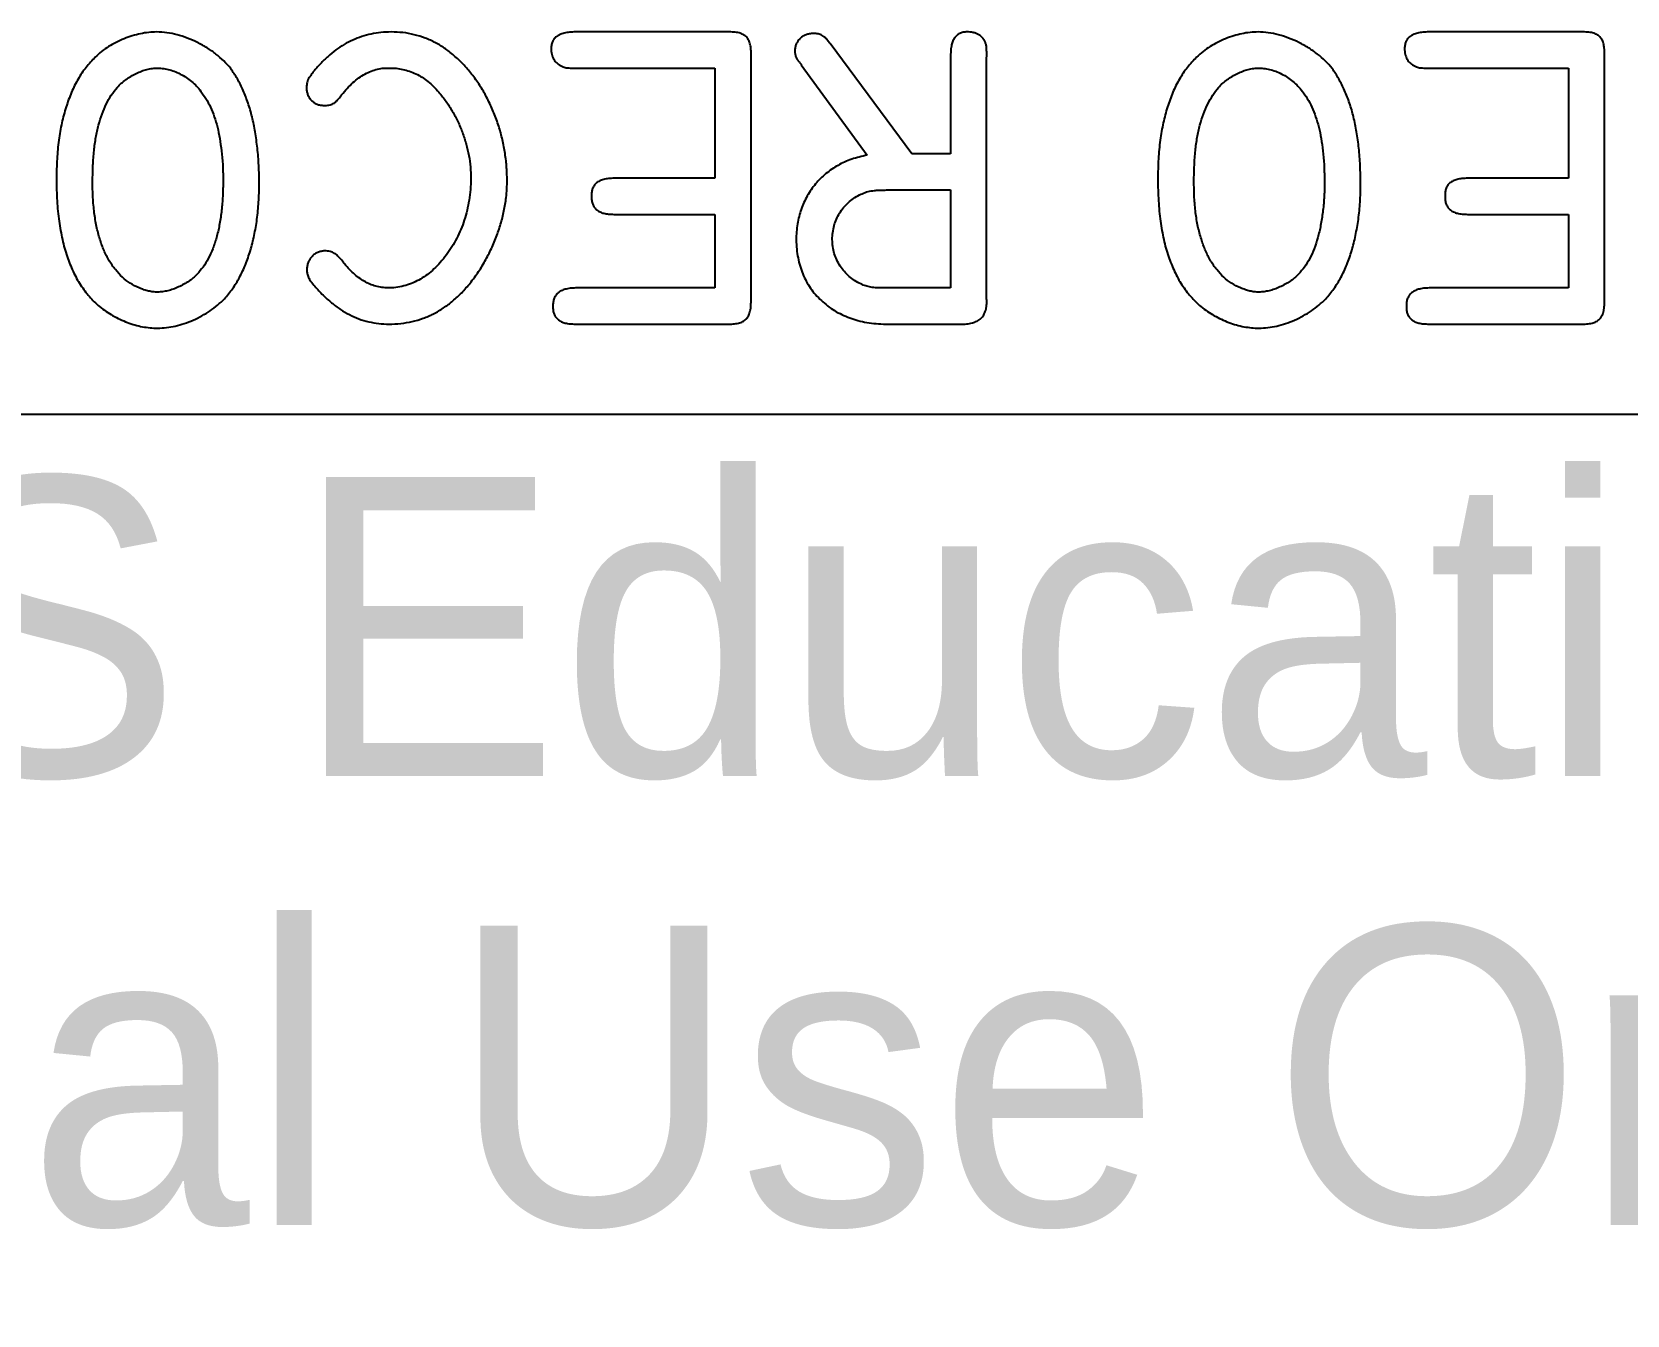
# Model space of a CAD drawing. Header units: inches. Extents: x -6.5 to 0, y -1.57 to 0.
# Drawn here: x -4.871 to -3.856, y -1.573 to -0.757 of the extents above; entities that cross this region are included whole.
import ezdxf

# ---------------------------------------------------------------- set-up
doc = ezdxf.new("R2010")
doc.units = ezdxf.units.IN
doc.header["$MEASUREMENT"] = 0
doc.styles.add('SLDTEXTSTYLE0', font='Arail.ttf')

msp = doc.modelspace()

# ---------------------------------------------------------------- linework, layer by layer
at = {"color": 1, "linetype": 'Continuous', "lineweight": 25}
for p, q in [((-4.4277, -0.7569), (-4.5237, -0.7569)), ((-3.8846, -0.7569), (-3.9806, -0.7569)), ((-4.3107, -0.8345), (-4.3627, -0.7642)), ((-4.5251, -0.7799), (-4.436, -0.7799)), ((-4.436, -0.7799), (-4.436, -0.85)), ((-4.413, -0.9279), (-4.413, -0.7721)), ((-4.381, -0.7778), (-4.3392, -0.8353)), ((-4.286, -0.772), (-4.286, -0.8345)), ((-4.2631, -0.9267), (-4.2631, -0.7731)), ((-3.982, -0.7799), (-3.8929, -0.7799)), ((-3.8929, -0.7799), (-3.8929, -0.85)), ((-3.87, -0.9279), (-3.87, -0.7721)), ((-4.286, -0.8345), (-4.3107, -0.8345)), ((-4.436, -0.85), (-4.4991, -0.85)), ((-3.8929, -0.85), (-3.956, -0.85)), ((-4.3261, -0.8574), (-4.286, -0.8574)), ((-4.286, -0.8574), (-4.286, -0.9198)), ((-4.5002, -0.873), (-4.436, -0.873)), ((-4.436, -0.873), (-4.436, -0.9198)), ((-3.9572, -0.873), (-3.8929, -0.873)), ((-3.8929, -0.873), (-3.8929, -0.9198)), ((-4.436, -0.9198), (-4.5237, -0.9198)), ((-4.286, -0.9198), (-4.3281, -0.9198)), ((-3.8929, -0.9198), (-3.9806, -0.9198)), ((-4.6434, -0.9428), (-4.6434, -0.9428)), ((-4.5249, -0.9428), (-4.4283, -0.9428)), ((-4.3272, -0.9428), (-4.2799, -0.9428)), ((-3.9818, -0.9428), (-3.8852, -0.9428)), ((-4.7906, -0.9454), (-4.7906, -0.9454)), ((-4.0898, -0.9454), (-4.0898, -0.9454)), ((-6.4375, -1), (-0.0625, -1))]:
    msp.add_line(p, q, dxfattribs=at)
for points, knots in [([(-4.7912, -0.7569), (-4.7929, -0.757), (-4.7963, -0.7571), (-4.8015, -0.758), (-4.8068, -0.7593), (-4.8119, -0.7612), (-4.817, -0.7634), (-4.8218, -0.7662), (-4.8263, -0.7692), (-4.829, -0.7717), (-4.8303, -0.7729)], [0, 0, 0, 0, 0.119017, 0.240186, 0.364724, 0.492817, 0.622161, 0.748262, 0.874612, 1, 1, 1, 1]), ([(-4.7441, -0.7802), (-4.7455, -0.7785), (-4.7484, -0.7752), (-4.7535, -0.7708), (-4.7591, -0.7669), (-4.7652, -0.7635), (-4.7716, -0.7607), (-4.7781, -0.7586), (-4.7846, -0.7573), (-4.789, -0.757), (-4.7912, -0.7569)], [0, 0, 0, 0, 0.121092, 0.243919, 0.369915, 0.501016, 0.631465, 0.757614, 0.879349, 1, 1, 1, 1]), ([(-4.642, -0.7569), (-4.6442, -0.757), (-4.6484, -0.7571), (-4.6547, -0.7581), (-4.6607, -0.7597), (-4.6664, -0.762), (-4.672, -0.7648), (-4.6772, -0.7683), (-4.6823, -0.7724), (-4.6854, -0.7755), (-4.687, -0.7771)], [0, 0, 0, 0, 0.126861, 0.251018, 0.372938, 0.493501, 0.616055, 0.740221, 0.867619, 1, 1, 1, 1]), ([(-4.5901, -0.7846), (-4.5919, -0.7824), (-4.5953, -0.7781), (-4.6012, -0.7724), (-4.6073, -0.7676), (-4.6136, -0.7637), (-4.6203, -0.7607), (-4.6273, -0.7585), (-4.6346, -0.7571), (-4.6395, -0.757), (-4.642, -0.7569)], [0, 0, 0, 0, 0.13924, 0.271457, 0.397548, 0.519474, 0.638345, 0.75745, 0.876936, 1, 1, 1, 1]), ([(-4.5237, -0.7569), (-4.525, -0.7569), (-4.5275, -0.7569), (-4.531, -0.7574), (-4.5339, -0.7582), (-4.5364, -0.7594), (-4.5382, -0.7611), (-4.5395, -0.7631), (-4.5402, -0.7656), (-4.5402, -0.7673), (-4.5402, -0.7683)], [0, 0, 0, 0, 0.174573, 0.32497, 0.454688, 0.569092, 0.673273, 0.774858, 0.880749, 1, 1, 1, 1]), ([(-4.413, -0.7721), (-4.413, -0.7708), (-4.4129, -0.7683), (-4.4134, -0.765), (-4.4143, -0.7622), (-4.4158, -0.76), (-4.418, -0.7584), (-4.4207, -0.7574), (-4.424, -0.7569), (-4.4264, -0.7569), (-4.4277, -0.7569)], [0, 0, 0, 0, 0.157549, 0.290229, 0.403641, 0.503585, 0.603169, 0.714666, 0.84627, 1, 1, 1, 1]), ([(-4.3734, -0.7579), (-4.3742, -0.7579), (-4.3757, -0.758), (-4.378, -0.7587), (-4.38, -0.7596), (-4.3817, -0.761), (-4.3832, -0.7626), (-4.3843, -0.7645), (-4.385, -0.7667), (-4.3851, -0.7682), (-4.3851, -0.7689)], [0, 0, 0, 0, 0.135646, 0.261721, 0.384461, 0.506394, 0.629134, 0.747998, 0.871067, 1, 1, 1, 1]), ([(-4.3627, -0.7642), (-4.3631, -0.7637), (-4.3639, -0.7626), (-4.3652, -0.7611), (-4.3665, -0.76), (-4.3681, -0.7588), (-4.3704, -0.758), (-4.3723, -0.7579), (-4.3734, -0.7579)], [0, 0, 0, 0, 0.167316, 0.314257, 0.44369, 0.554631, 0.763519, 1, 1, 1, 1]), ([(-4.2747, -0.7569), (-4.2756, -0.7569), (-4.2773, -0.7569), (-4.2797, -0.7576), (-4.2817, -0.7587), (-4.2834, -0.7604), (-4.2846, -0.7626), (-4.2855, -0.7653), (-4.2859, -0.7685), (-4.286, -0.7708), (-4.286, -0.772)], [0, 0, 0, 0, 0.122837, 0.234702, 0.33802, 0.443195, 0.556426, 0.685775, 0.832502, 1, 1, 1, 1]), ([(-4.2633, -0.7653), (-4.2635, -0.7647), (-4.2638, -0.7635), (-4.2647, -0.7619), (-4.2658, -0.7604), (-4.2672, -0.7592), (-4.2689, -0.7582), (-4.2707, -0.7575), (-4.2726, -0.757), (-4.274, -0.7569), (-4.2747, -0.7569)], [0, 0, 0, 0, 0.123366, 0.242353, 0.362472, 0.483883, 0.610359, 0.735567, 0.865265, 1, 1, 1, 1]), ([(-4.0904, -0.7569), (-4.0921, -0.757), (-4.0955, -0.7571), (-4.1007, -0.758), (-4.1059, -0.7593), (-4.1111, -0.7612), (-4.1162, -0.7634), (-4.1209, -0.7662), (-4.1254, -0.7692), (-4.1282, -0.7717), (-4.1295, -0.7729)], [0, 0, 0, 0, 0.119017, 0.240186, 0.364724, 0.492817, 0.622161, 0.748262, 0.874612, 1, 1, 1, 1]), ([(-4.0432, -0.7802), (-4.0447, -0.7785), (-4.0475, -0.7752), (-4.0526, -0.7708), (-4.0582, -0.7669), (-4.0643, -0.7635), (-4.0708, -0.7607), (-4.0773, -0.7586), (-4.0838, -0.7573), (-4.0882, -0.757), (-4.0904, -0.7569)], [0, 0, 0, 0, 0.121092, 0.243919, 0.369915, 0.501016, 0.631465, 0.757614, 0.879349, 1, 1, 1, 1]), ([(-3.9806, -0.7569), (-3.982, -0.7569), (-3.9845, -0.7569), (-3.9879, -0.7574), (-3.9909, -0.7582), (-3.9933, -0.7594), (-3.9951, -0.7611), (-3.9964, -0.7631), (-3.9971, -0.7656), (-3.9971, -0.7673), (-3.9971, -0.7683)], [0, 0, 0, 0, 0.174573, 0.32497, 0.454688, 0.569092, 0.673273, 0.774858, 0.880749, 1, 1, 1, 1]), ([(-3.87, -0.7721), (-3.8699, -0.7708), (-3.8699, -0.7683), (-3.8703, -0.765), (-3.8712, -0.7622), (-3.8727, -0.76), (-3.8749, -0.7584), (-3.8776, -0.7574), (-3.8809, -0.7569), (-3.8833, -0.7569), (-3.8846, -0.7569)], [0, 0, 0, 0, 0.157549, 0.290229, 0.403641, 0.503585, 0.603169, 0.714666, 0.84627, 1, 1, 1, 1]), ([(-4.5402, -0.7683), (-4.5401, -0.7695), (-4.5398, -0.7719), (-4.5383, -0.7751), (-4.5358, -0.7776), (-4.5337, -0.7785), (-4.5326, -0.779)], [0, 0, 0, 0, 0.269511, 0.509617, 0.744319, 1, 1, 1, 1]), ([(-4.3851, -0.7689), (-4.3851, -0.7696), (-4.385, -0.7708), (-4.3845, -0.7728), (-4.3835, -0.7747), (-4.3826, -0.7758), (-4.3821, -0.7764)], [0, 0, 0, 0, 0.226314, 0.465329, 0.719634, 1, 1, 1, 1]), ([(-4.2631, -0.7731), (-4.263, -0.772), (-4.263, -0.7702), (-4.2631, -0.7679), (-4.2631, -0.7665), (-4.2633, -0.7657), (-4.2633, -0.7653)], [0, 0, 0, 0, 0.430216, 0.695917, 0.868123, 1, 1, 1, 1]), ([(-3.9971, -0.7683), (-3.997, -0.7695), (-3.9967, -0.7719), (-3.9952, -0.7751), (-3.9928, -0.7776), (-3.9907, -0.7785), (-3.9896, -0.779)], [0, 0, 0, 0, 0.269511, 0.509617, 0.744319, 1, 1, 1, 1]), ([(-4.8303, -0.7729), (-4.8323, -0.775), (-4.8363, -0.7794), (-4.8414, -0.7869), (-4.8456, -0.7954), (-4.849, -0.8047), (-4.8518, -0.8149), (-4.8536, -0.826), (-4.8548, -0.8379), (-4.8549, -0.8462), (-4.8549, -0.8504)], [0, 0, 0, 0, 0.104917, 0.212948, 0.325254, 0.443443, 0.569143, 0.703178, 0.846557, 1, 1, 1, 1]), ([(-4.8163, -0.7922), (-4.8155, -0.7913), (-4.8138, -0.7895), (-4.8108, -0.7872), (-4.8077, -0.7851), (-4.8043, -0.7833), (-4.8009, -0.7818), (-4.7974, -0.7807), (-4.794, -0.78), (-4.7917, -0.7799), (-4.7906, -0.7799)], [0, 0, 0, 0, 0.125943, 0.253592, 0.381875, 0.513444, 0.642703, 0.765426, 0.885106, 1, 1, 1, 1]), ([(-4.7906, -0.7799), (-4.7893, -0.7799), (-4.7867, -0.7801), (-4.7828, -0.7809), (-4.779, -0.7823), (-4.7752, -0.7841), (-4.7715, -0.7864), (-4.7681, -0.7891), (-4.765, -0.7921), (-4.7633, -0.7944), (-4.7624, -0.7956)], [0, 0, 0, 0, 0.1163714, 0.2336485, 0.3551366, 0.4826437, 0.6123577, 0.7404586, 0.8694449, 1, 1, 1, 1]), ([(-4.726, -0.8536), (-4.726, -0.8497), (-4.7261, -0.8421), (-4.727, -0.831), (-4.7284, -0.8207), (-4.7303, -0.8111), (-4.7329, -0.8023), (-4.736, -0.7942), (-4.7396, -0.7868), (-4.7426, -0.7823), (-4.7441, -0.7802)], [0, 0, 0, 0, 0.1531172, 0.297146, 0.4320185, 0.5592173, 0.6787301, 0.7909719, 0.8980083, 1, 1, 1, 1]), ([(-4.687, -0.7771), (-4.6878, -0.778), (-4.6892, -0.7796), (-4.6913, -0.7819), (-4.6928, -0.784), (-4.6944, -0.7862), (-4.6956, -0.7888), (-4.6958, -0.791), (-4.6959, -0.7919)], [0, 0, 0, 0, 0.2003381, 0.3718811, 0.5184032, 0.6386675, 0.8337768, 1, 1, 1, 1]), ([(-4.6744, -0.7981), (-4.6732, -0.7966), (-4.671, -0.7938), (-4.6673, -0.79), (-4.6636, -0.7868), (-4.6597, -0.7842), (-4.6558, -0.7822), (-4.6518, -0.7808), (-4.6476, -0.7799), (-4.6448, -0.7799), (-4.6434, -0.7799)], [0, 0, 0, 0, 0.149797, 0.2897319, 0.4216727, 0.5440276, 0.6615327, 0.7760905, 0.8874187, 1, 1, 1, 1]), ([(-4.6434, -0.7799), (-4.6419, -0.7799), (-4.6389, -0.7799), (-4.6345, -0.7807), (-4.6303, -0.7818), (-4.6262, -0.7835), (-4.6222, -0.7857), (-4.6185, -0.7885), (-4.6149, -0.7916), (-4.6127, -0.794), (-4.6116, -0.7953)], [0, 0, 0, 0, 0.123723, 0.244377, 0.364591, 0.483864, 0.60638, 0.731979, 0.862579, 1, 1, 1, 1]), ([(-4.5326, -0.779), (-4.5322, -0.7792), (-4.5313, -0.7796), (-4.5298, -0.7798), (-4.5277, -0.7799), (-4.5261, -0.7799), (-4.5251, -0.7799)], [0, 0, 0, 0, 0.185122, 0.36714, 0.620416, 1, 1, 1, 1]), ([(-4.3821, -0.7764), (-4.3818, -0.7767), (-4.3814, -0.7771), (-4.3811, -0.7776), (-4.381, -0.7778)], [0, 0, 0, 0, 0.599388, 1, 1, 1, 1]), ([(-4.1295, -0.7729), (-4.1315, -0.775), (-4.1355, -0.7794), (-4.1406, -0.7869), (-4.1448, -0.7954), (-4.1482, -0.8047), (-4.1509, -0.8149), (-4.1528, -0.826), (-4.1539, -0.8379), (-4.1541, -0.8462), (-4.1541, -0.8504)], [0, 0, 0, 0, 0.104917, 0.212948, 0.325254, 0.443443, 0.569143, 0.703178, 0.846557, 1, 1, 1, 1]), ([(-4.1155, -0.7922), (-4.1147, -0.7913), (-4.1129, -0.7895), (-4.11, -0.7872), (-4.1069, -0.7851), (-4.1035, -0.7833), (-4.1001, -0.7818), (-4.0966, -0.7807), (-4.0932, -0.78), (-4.0909, -0.7799), (-4.0898, -0.7799)], [0, 0, 0, 0, 0.125943, 0.253592, 0.381875, 0.513444, 0.642703, 0.765426, 0.885106, 1, 1, 1, 1]), ([(-4.0898, -0.7799), (-4.0885, -0.7799), (-4.0859, -0.7801), (-4.082, -0.7809), (-4.0781, -0.7823), (-4.0743, -0.7841), (-4.0707, -0.7864), (-4.0673, -0.7891), (-4.0642, -0.7921), (-4.0624, -0.7944), (-4.0615, -0.7956)], [0, 0, 0, 0, 0.1163714, 0.2336485, 0.3551366, 0.4826437, 0.6123577, 0.7404586, 0.8694449, 1, 1, 1, 1]), ([(-4.0251, -0.8536), (-4.0252, -0.8497), (-4.0253, -0.8421), (-4.0261, -0.831), (-4.0276, -0.8207), (-4.0294, -0.8111), (-4.032, -0.8023), (-4.0352, -0.7942), (-4.0388, -0.7868), (-4.0418, -0.7823), (-4.0432, -0.7802)], [0, 0, 0, 0, 0.1531172, 0.297146, 0.4320185, 0.5592173, 0.6787301, 0.7909719, 0.8980083, 1, 1, 1, 1]), ([(-3.9896, -0.779), (-3.9891, -0.7792), (-3.9883, -0.7796), (-3.9867, -0.7798), (-3.9846, -0.7799), (-3.983, -0.7799), (-3.982, -0.7799)], [0, 0, 0, 0, 0.185122, 0.36714, 0.620416, 1, 1, 1, 1]), ([(-4.5682, -0.8513), (-4.5683, -0.8483), (-4.5684, -0.8422), (-4.5696, -0.8332), (-4.5713, -0.8244), (-4.5738, -0.8158), (-4.5769, -0.8074), (-4.5806, -0.7994), (-4.5849, -0.7917), (-4.5884, -0.787), (-4.5901, -0.7846)], [0, 0, 0, 0, 0.127967, 0.254496, 0.380212, 0.506112, 0.631069, 0.754595, 0.877264, 1, 1, 1, 1]), ([(-4.832, -0.8519), (-4.8319, -0.8485), (-4.8318, -0.842), (-4.8312, -0.8326), (-4.83, -0.8241), (-4.8283, -0.8163), (-4.8261, -0.8092), (-4.8234, -0.8029), (-4.8203, -0.7971), (-4.8176, -0.7938), (-4.8163, -0.7922)], [0, 0, 0, 0, 0.161185, 0.309885, 0.446706, 0.572256, 0.688604, 0.79819, 0.901391, 1, 1, 1, 1]), ([(-4.7624, -0.7956), (-4.7612, -0.7972), (-4.759, -0.8006), (-4.7562, -0.8063), (-4.7539, -0.8125), (-4.752, -0.8193), (-4.7507, -0.8267), (-4.7496, -0.8349), (-4.749, -0.8437), (-4.7489, -0.8498), (-4.7489, -0.853)], [0, 0, 0, 0, 0.100096, 0.204761, 0.314883, 0.431713, 0.556714, 0.693411, 0.840791, 1, 1, 1, 1]), ([(-4.6959, -0.7919), (-4.6959, -0.7928), (-4.6958, -0.7944), (-4.6952, -0.7967), (-4.6942, -0.7987), (-4.6928, -0.8005), (-4.6911, -0.8019), (-4.6892, -0.8029), (-4.687, -0.8035), (-4.6855, -0.8036), (-4.6847, -0.8037)], [0, 0, 0, 0, 0.14089, 0.267807, 0.392259, 0.511172, 0.631184, 0.749701, 0.870187, 1, 1, 1, 1]), ([(-4.6847, -0.8037), (-4.6837, -0.8037), (-4.6817, -0.8036), (-4.6788, -0.8026), (-4.6764, -0.8007), (-4.6751, -0.799), (-4.6744, -0.7981)], [0, 0, 0, 0, 0.259798, 0.482573, 0.716463, 1, 1, 1, 1]), ([(-4.6116, -0.7953), (-4.61, -0.7972), (-4.6069, -0.801), (-4.603, -0.8073), (-4.5995, -0.8139), (-4.5965, -0.8209), (-4.5942, -0.8281), (-4.5924, -0.8355), (-4.5914, -0.8428), (-4.5913, -0.8478), (-4.5912, -0.8502)], [0, 0, 0, 0, 0.123416, 0.246335, 0.371614, 0.499268, 0.627206, 0.752406, 0.876688, 1, 1, 1, 1]), ([(-4.1312, -0.8519), (-4.1311, -0.8485), (-4.131, -0.842), (-4.1304, -0.8326), (-4.1292, -0.8241), (-4.1275, -0.8163), (-4.1253, -0.8092), (-4.1226, -0.8029), (-4.1194, -0.7971), (-4.1168, -0.7938), (-4.1155, -0.7922)], [0, 0, 0, 0, 0.161185, 0.309885, 0.446706, 0.572256, 0.688604, 0.79819, 0.901391, 1, 1, 1, 1]), ([(-4.0615, -0.7956), (-4.0604, -0.7972), (-4.0581, -0.8006), (-4.0554, -0.8063), (-4.0531, -0.8125), (-4.0512, -0.8193), (-4.0498, -0.8267), (-4.0488, -0.8349), (-4.0482, -0.8437), (-4.0481, -0.8498), (-4.0481, -0.853)], [0, 0, 0, 0, 0.100096, 0.204761, 0.314883, 0.431713, 0.556714, 0.693411, 0.840791, 1, 1, 1, 1]), ([(-4.3392, -0.8353), (-4.3408, -0.8357), (-4.3441, -0.8364), (-4.3489, -0.8378), (-4.3534, -0.8396), (-4.3577, -0.8417), (-4.3616, -0.8442), (-4.3654, -0.847), (-4.3688, -0.8501), (-4.372, -0.8536), (-4.3748, -0.8573), (-4.3773, -0.8612), (-4.3794, -0.8654), (-4.3811, -0.8698), (-4.3825, -0.8743), (-4.3835, -0.8791), (-4.3841, -0.8841), (-4.3842, -0.8875), (-4.3843, -0.8892)], [0, 0, 0, 0, 0.067307, 0.132242, 0.195089, 0.256291, 0.317049, 0.37758, 0.437947, 0.499058, 0.559905, 0.6205, 0.681231, 0.741734, 0.803845, 0.867333, 0.932553, 1, 1, 1, 1]), ([(-4.8549, -0.8504), (-4.8549, -0.8528), (-4.8549, -0.8575), (-4.8546, -0.8643), (-4.8541, -0.8709), (-4.8533, -0.8772), (-4.8524, -0.8832), (-4.8512, -0.8889), (-4.8499, -0.8944), (-4.8482, -0.8997), (-4.8465, -0.9046), (-4.8444, -0.9092), (-4.8422, -0.9137), (-4.8396, -0.9178), (-4.837, -0.9217), (-4.8341, -0.9253), (-4.831, -0.9286), (-4.8287, -0.9306), (-4.8275, -0.9316)], [0, 0, 0, 0, 0.080431, 0.157744, 0.231975, 0.303788, 0.372682, 0.438911, 0.50297, 0.564688, 0.624109, 0.681595, 0.737386, 0.791932, 0.845168, 0.897479, 0.948881, 1, 1, 1, 1]), ([(-4.813, -0.913), (-4.8145, -0.9114), (-4.8177, -0.9082), (-4.8215, -0.9024), (-4.8249, -0.8959), (-4.8275, -0.8886), (-4.8296, -0.8805), (-4.831, -0.8717), (-4.8319, -0.862), (-4.832, -0.8553), (-4.832, -0.8519)], [0, 0, 0, 0, 0.100871, 0.205152, 0.314772, 0.432547, 0.558901, 0.694635, 0.841464, 1, 1, 1, 1]), ([(-4.5912, -0.8502), (-4.5913, -0.8525), (-4.5915, -0.8571), (-4.5923, -0.8639), (-4.5936, -0.8703), (-4.5954, -0.8766), (-4.5975, -0.8825), (-4.6002, -0.8882), (-4.6033, -0.8937), (-4.6067, -0.8988), (-4.6106, -0.9035), (-4.6146, -0.9077), (-4.6188, -0.9112), (-4.6232, -0.9142), (-4.6279, -0.9165), (-4.6327, -0.9183), (-4.6377, -0.9194), (-4.6411, -0.9197), (-4.6428, -0.9198)], [0, 0, 0, 0, 0.073667, 0.144798, 0.214163, 0.281725, 0.348698, 0.414316, 0.479805, 0.545598, 0.609668, 0.670696, 0.728337, 0.784106, 0.838289, 0.891679, 0.945306, 1, 1, 1, 1]), ([(-4.5917, -0.9167), (-4.5899, -0.9143), (-4.5863, -0.9095), (-4.5817, -0.9018), (-4.5776, -0.8938), (-4.5743, -0.8855), (-4.5716, -0.8771), (-4.5697, -0.8686), (-4.5684, -0.86), (-4.5683, -0.8542), (-4.5682, -0.8513)], [0, 0, 0, 0, 0.12811, 0.255289, 0.381248, 0.50707, 0.63174, 0.755364, 0.877608, 1, 1, 1, 1]), ([(-4.4991, -0.85), (-4.5004, -0.85), (-4.5027, -0.85), (-4.5059, -0.8505), (-4.5087, -0.8513), (-4.5109, -0.8525), (-4.5126, -0.8542), (-4.5139, -0.8563), (-4.5145, -0.8587), (-4.5145, -0.8604), (-4.5145, -0.8614)], [0, 0, 0, 0, 0.170074, 0.316341, 0.443121, 0.556197, 0.661047, 0.765272, 0.875406, 1, 1, 1, 1]), ([(-4.1541, -0.8504), (-4.1541, -0.8528), (-4.1541, -0.8575), (-4.1537, -0.8643), (-4.1533, -0.8709), (-4.1525, -0.8772), (-4.1516, -0.8832), (-4.1504, -0.8889), (-4.1491, -0.8944), (-4.1474, -0.8997), (-4.1456, -0.9046), (-4.1435, -0.9092), (-4.1414, -0.9137), (-4.1388, -0.9178), (-4.1362, -0.9217), (-4.1332, -0.9253), (-4.1301, -0.9286), (-4.1279, -0.9306), (-4.1267, -0.9316)], [0, 0, 0, 0, 0.080431, 0.157744, 0.231975, 0.303788, 0.372682, 0.438911, 0.50297, 0.564688, 0.624109, 0.681595, 0.737386, 0.791932, 0.845168, 0.897479, 0.948881, 1, 1, 1, 1]), ([(-4.1122, -0.913), (-4.1137, -0.9114), (-4.1169, -0.9082), (-4.1207, -0.9024), (-4.124, -0.8959), (-4.1266, -0.8886), (-4.1288, -0.8805), (-4.1302, -0.8717), (-4.1311, -0.862), (-4.1311, -0.8553), (-4.1312, -0.8519)], [0, 0, 0, 0, 0.100871, 0.205152, 0.314772, 0.432547, 0.558901, 0.694635, 0.841464, 1, 1, 1, 1]), ([(-3.956, -0.85), (-3.9573, -0.85), (-3.9596, -0.85), (-3.9629, -0.8505), (-3.9656, -0.8513), (-3.9679, -0.8525), (-3.9696, -0.8542), (-3.9708, -0.8563), (-3.9714, -0.8587), (-3.9714, -0.8604), (-3.9714, -0.8614)], [0, 0, 0, 0, 0.170074, 0.316341, 0.443121, 0.556197, 0.661047, 0.765272, 0.875406, 1, 1, 1, 1]), ([(-4.7489, -0.853), (-4.749, -0.8562), (-4.7491, -0.8624), (-4.7499, -0.8715), (-4.7512, -0.8799), (-4.753, -0.8876), (-4.7553, -0.8947), (-4.7582, -0.901), (-4.7615, -0.9065), (-4.7641, -0.9095), (-4.7654, -0.911)], [0, 0, 0, 0, 0.156015, 0.302721, 0.440716, 0.570083, 0.690884, 0.801727, 0.904106, 1, 1, 1, 1]), ([(-4.7481, -0.9267), (-4.7463, -0.9246), (-4.7427, -0.9203), (-4.7383, -0.913), (-4.7345, -0.9049), (-4.7314, -0.8959), (-4.729, -0.8863), (-4.7272, -0.876), (-4.7262, -0.865), (-4.726, -0.8575), (-4.726, -0.8536)], [0, 0, 0, 0, 0.105705, 0.215134, 0.329018, 0.449631, 0.576639, 0.710541, 0.851416, 1, 1, 1, 1]), ([(-4.5145, -0.8614), (-4.5145, -0.8623), (-4.5145, -0.8641), (-4.5138, -0.8665), (-4.5127, -0.8686), (-4.5111, -0.8703), (-4.509, -0.8715), (-4.5065, -0.8724), (-4.5035, -0.8729), (-4.5014, -0.8729), (-4.5002, -0.873)], [0, 0, 0, 0, 0.131943, 0.248643, 0.357121, 0.46377, 0.576078, 0.699869, 0.839541, 1, 1, 1, 1]), ([(-4.3613, -0.889), (-4.3613, -0.8874), (-4.3611, -0.8845), (-4.3602, -0.8801), (-4.3587, -0.876), (-4.3567, -0.8721), (-4.3542, -0.8686), (-4.3512, -0.8655), (-4.3478, -0.8627), (-4.3453, -0.8613), (-4.344, -0.8606)], [0, 0, 0, 0, 0.129766, 0.254879, 0.378796, 0.503888, 0.628963, 0.751585, 0.874137, 1, 1, 1, 1]), ([(-4.344, -0.8606), (-4.3428, -0.8601), (-4.3405, -0.8589), (-4.3372, -0.8581), (-4.3344, -0.8578), (-4.332, -0.8575), (-4.3291, -0.8575), (-4.3271, -0.8575), (-4.3261, -0.8574)], [0, 0, 0, 0, 0.211517, 0.424706, 0.540005, 0.674698, 0.828583, 1, 1, 1, 1]), ([(-4.0481, -0.853), (-4.0481, -0.8562), (-4.0482, -0.8624), (-4.0491, -0.8715), (-4.0504, -0.8799), (-4.0522, -0.8876), (-4.0545, -0.8947), (-4.0573, -0.901), (-4.0606, -0.9065), (-4.0633, -0.9095), (-4.0646, -0.911)], [0, 0, 0, 0, 0.156015, 0.302721, 0.440716, 0.570083, 0.690884, 0.801727, 0.904106, 1, 1, 1, 1]), ([(-4.0473, -0.9267), (-4.0455, -0.9246), (-4.0419, -0.9203), (-4.0375, -0.913), (-4.0336, -0.9049), (-4.0306, -0.8959), (-4.0282, -0.8863), (-4.0264, -0.876), (-4.0253, -0.865), (-4.0252, -0.8575), (-4.0251, -0.8536)], [0, 0, 0, 0, 0.105705, 0.215134, 0.329018, 0.449631, 0.576639, 0.710541, 0.851416, 1, 1, 1, 1]), ([(-3.9714, -0.8614), (-3.9714, -0.8623), (-3.9714, -0.8641), (-3.9707, -0.8665), (-3.9696, -0.8686), (-3.968, -0.8703), (-3.9659, -0.8715), (-3.9634, -0.8724), (-3.9604, -0.8729), (-3.9583, -0.8729), (-3.9572, -0.873)], [0, 0, 0, 0, 0.131943, 0.248643, 0.357121, 0.46377, 0.576078, 0.699869, 0.839541, 1, 1, 1, 1]), ([(-4.3843, -0.8892), (-4.3842, -0.8912), (-4.384, -0.895), (-4.3832, -0.9006), (-4.3819, -0.9059), (-4.3801, -0.9109), (-4.3779, -0.9156), (-4.3752, -0.92), (-4.372, -0.9241), (-4.3683, -0.9278), (-4.3643, -0.9313), (-4.3599, -0.9343), (-4.3552, -0.9368), (-4.3502, -0.9389), (-4.3449, -0.9406), (-4.3392, -0.9418), (-4.3333, -0.9426), (-4.3293, -0.9427), (-4.3272, -0.9428)], [0, 0, 0, 0, 0.066973, 0.130798, 0.192516, 0.252737, 0.311919, 0.370508, 0.42962, 0.489933, 0.550435, 0.610788, 0.671641, 0.733202, 0.796041, 0.861499, 0.929372, 1, 1, 1, 1]), ([(-4.3431, -0.9172), (-4.3445, -0.9166), (-4.3471, -0.9152), (-4.3506, -0.9125), (-4.3537, -0.9094), (-4.3564, -0.9059), (-4.3585, -0.902), (-4.3601, -0.8978), (-4.3611, -0.8935), (-4.3612, -0.8905), (-4.3613, -0.889)], [0, 0, 0, 0, 0.1259376, 0.2487599, 0.3728283, 0.4981563, 0.6240939, 0.747043, 0.871982, 1, 1, 1, 1]), ([(-4.6842, -0.8962), (-4.685, -0.8963), (-4.6865, -0.8964), (-4.6887, -0.8971), (-4.6907, -0.8982), (-4.6924, -0.8997), (-4.6938, -0.9015), (-4.6948, -0.9035), (-4.6955, -0.9058), (-4.6956, -0.9074), (-4.6957, -0.9082)], [0, 0, 0, 0, 0.1284846, 0.2508965, 0.3720174, 0.4967775, 0.6204278, 0.7414089, 0.8673843, 1, 1, 1, 1]), ([(-4.6716, -0.9045), (-4.6722, -0.9037), (-4.6733, -0.9023), (-4.675, -0.9004), (-4.6765, -0.8989), (-4.6783, -0.8975), (-4.6809, -0.8963), (-4.683, -0.8963), (-4.6842, -0.8962)], [0, 0, 0, 0, 0.186172, 0.346062, 0.480252, 0.589978, 0.786238, 1, 1, 1, 1]), ([(-4.7906, -0.9224), (-4.7915, -0.9224), (-4.7935, -0.9223), (-4.7964, -0.9218), (-4.7994, -0.9209), (-4.8033, -0.9194), (-4.8081, -0.917), (-4.8114, -0.9143), (-4.813, -0.913)], [0.0003825, 0.0003825, 0.0003825, 0.0003825, 0.1152659, 0.2343175, 0.3582089, 0.4887804, 0.7484984, 1, 1, 1, 1]), ([(-4.7654, -0.911), (-4.7663, -0.9118), (-4.7679, -0.9135), (-4.7708, -0.9156), (-4.7739, -0.9175), (-4.7772, -0.9192), (-4.7807, -0.9206), (-4.784, -0.9216), (-4.7874, -0.9222), (-4.7895, -0.9224), (-4.7906, -0.9224)], [0, 0, 0, 0, 0.1233718, 0.2488697, 0.3785628, 0.5115228, 0.6437045, 0.7676051, 0.8867564, 0.9996268, 0.9996268, 0.9996268, 0.9996268]), ([(-4.6957, -0.9082), (-4.6956, -0.909), (-4.6955, -0.9107), (-4.6946, -0.9133), (-4.6929, -0.9159), (-4.6914, -0.9177), (-4.6906, -0.9187)], [0, 0, 0, 0, 0.2140003, 0.4246618, 0.6752147, 1, 1, 1, 1]), ([(-4.6428, -0.9198), (-4.6442, -0.9198), (-4.6469, -0.9197), (-4.6508, -0.9189), (-4.6547, -0.9178), (-4.6583, -0.916), (-4.6619, -0.9139), (-4.6653, -0.9112), (-4.6686, -0.9081), (-4.6706, -0.9057), (-4.6716, -0.9045)], [0, 0, 0, 0, 0.119887, 0.237951, 0.355674, 0.475615, 0.597527, 0.724633, 0.858377, 1, 1, 1, 1]), ([(-4.0898, -0.9224), (-4.0907, -0.9224), (-4.0927, -0.9223), (-4.0956, -0.9218), (-4.0985, -0.9209), (-4.1025, -0.9194), (-4.1073, -0.917), (-4.1106, -0.9143), (-4.1122, -0.913)], [0.0003825, 0.0003825, 0.0003825, 0.0003825, 0.1152659, 0.2343175, 0.3582089, 0.4887804, 0.7484984, 1, 1, 1, 1]), ([(-4.0646, -0.911), (-4.0654, -0.9118), (-4.0671, -0.9135), (-4.07, -0.9156), (-4.0731, -0.9175), (-4.0764, -0.9192), (-4.0798, -0.9206), (-4.0832, -0.9216), (-4.0865, -0.9222), (-4.0887, -0.9224), (-4.0898, -0.9224)], [0, 0, 0, 0, 0.1233718, 0.2488697, 0.3785628, 0.5115228, 0.6437045, 0.7676051, 0.8867564, 0.9996268, 0.9996268, 0.9996268, 0.9996268]), ([(-4.6906, -0.9187), (-4.6889, -0.9206), (-4.6855, -0.9244), (-4.68, -0.9292), (-4.6744, -0.9335), (-4.6686, -0.9368), (-4.6626, -0.9396), (-4.6563, -0.9414), (-4.6499, -0.9426), (-4.6456, -0.9427), (-4.6434, -0.9428)], [0, 0, 0, 0, 0.140987, 0.274771, 0.402439, 0.525094, 0.644679, 0.762579, 0.880267, 1, 1, 1, 1]), ([(-4.6434, -0.9428), (-4.6409, -0.9427), (-4.6359, -0.9425), (-4.6286, -0.9413), (-4.6216, -0.9392), (-4.6149, -0.9364), (-4.6086, -0.9326), (-4.6026, -0.9281), (-4.5969, -0.9228), (-4.5935, -0.9188), (-4.5917, -0.9167)], [0, 0, 0, 0, 0.1259378, 0.2482422, 0.369135, 0.4892951, 0.6109965, 0.7356618, 0.8644038, 1, 1, 1, 1]), ([(-4.5237, -0.9198), (-4.5249, -0.9198), (-4.5272, -0.9198), (-4.5304, -0.9204), (-4.5332, -0.9212), (-4.5354, -0.9225), (-4.5371, -0.9242), (-4.5383, -0.9263), (-4.539, -0.9288), (-4.5391, -0.9305), (-4.5391, -0.9315)], [0, 0, 0, 0, 0.1670239, 0.3111377, 0.4379273, 0.5498278, 0.6567963, 0.7621378, 0.8740382, 1, 1, 1, 1]), ([(-4.3281, -0.9198), (-4.3297, -0.9198), (-4.3326, -0.9198), (-4.3366, -0.9194), (-4.3401, -0.9186), (-4.3421, -0.9177), (-4.3431, -0.9172)], [0, 0, 0, 0, 0.3167214, 0.5668051, 0.7826906, 1, 1, 1, 1]), ([(-3.9806, -0.9198), (-3.9819, -0.9198), (-3.9842, -0.9198), (-3.9874, -0.9204), (-3.9901, -0.9212), (-3.9923, -0.9225), (-3.9941, -0.9242), (-3.9953, -0.9263), (-3.996, -0.9288), (-3.996, -0.9305), (-3.996, -0.9315)], [0, 0, 0, 0, 0.167024, 0.311138, 0.437927, 0.549828, 0.656796, 0.762138, 0.874038, 1, 1, 1, 1]), ([(-4.8275, -0.9316), (-4.8262, -0.9327), (-4.8234, -0.9347), (-4.8191, -0.9375), (-4.8146, -0.9398), (-4.8098, -0.9418), (-4.8051, -0.9434), (-4.8002, -0.9445), (-4.7954, -0.9452), (-4.7922, -0.9453), (-4.7906, -0.9454)], [0, 0, 0, 0, 0.128897, 0.256024, 0.383031, 0.510763, 0.636864, 0.759967, 0.880017, 1, 1, 1, 1]), ([(-4.7906, -0.9454), (-4.7887, -0.9453), (-4.7849, -0.9451), (-4.7793, -0.9441), (-4.7736, -0.9425), (-4.7679, -0.9403), (-4.7624, -0.9376), (-4.7572, -0.9344), (-4.7524, -0.9308), (-4.7495, -0.9281), (-4.7481, -0.9267)], [0, 0, 0, 0, 0.1180931, 0.2389474, 0.3628307, 0.4912953, 0.6214284, 0.7489627, 0.8747164, 1, 1, 1, 1]), ([(-4.5391, -0.9315), (-4.5391, -0.9324), (-4.539, -0.9341), (-4.5384, -0.9364), (-4.5373, -0.9385), (-4.5356, -0.9401), (-4.5336, -0.9414), (-4.5311, -0.9422), (-4.5281, -0.9427), (-4.526, -0.9427), (-4.5249, -0.9428)], [0, 0, 0, 0, 0.127989, 0.244452, 0.351055, 0.459193, 0.570407, 0.695928, 0.837219, 1, 1, 1, 1]), ([(-4.4283, -0.9428), (-4.4269, -0.9428), (-4.4245, -0.9428), (-4.4211, -0.9423), (-4.4183, -0.9413), (-4.4161, -0.9398), (-4.4145, -0.9376), (-4.4136, -0.9349), (-4.413, -0.9316), (-4.413, -0.9292), (-4.413, -0.9279)], [0, 0, 0, 0, 0.157132, 0.289677, 0.403843, 0.503503, 0.602805, 0.715477, 0.846707, 1, 1, 1, 1]), ([(-4.2799, -0.9428), (-4.2785, -0.9428), (-4.2759, -0.9428), (-4.2723, -0.9422), (-4.2692, -0.941), (-4.2666, -0.9393), (-4.2648, -0.9369), (-4.2635, -0.9339), (-4.263, -0.9305), (-4.263, -0.928), (-4.2631, -0.9267)], [0, 0, 0, 0, 0.1525627, 0.2858717, 0.4030421, 0.5118651, 0.6189264, 0.7311996, 0.856993, 1, 1, 1, 1]), ([(-4.1267, -0.9316), (-4.1253, -0.9327), (-4.1226, -0.9347), (-4.1183, -0.9375), (-4.1137, -0.9398), (-4.109, -0.9418), (-4.1042, -0.9434), (-4.0994, -0.9445), (-4.0946, -0.9452), (-4.0914, -0.9453), (-4.0898, -0.9454)], [0, 0, 0, 0, 0.128897, 0.256024, 0.383031, 0.510763, 0.636864, 0.759967, 0.880017, 1, 1, 1, 1]), ([(-4.0898, -0.9454), (-4.0879, -0.9453), (-4.0841, -0.9451), (-4.0784, -0.9441), (-4.0728, -0.9425), (-4.0671, -0.9403), (-4.0616, -0.9376), (-4.0564, -0.9344), (-4.0516, -0.9308), (-4.0487, -0.9281), (-4.0473, -0.9267)], [0, 0, 0, 0, 0.1180931, 0.2389474, 0.3628307, 0.4912953, 0.6214284, 0.7489627, 0.8747164, 1, 1, 1, 1]), ([(-3.996, -0.9315), (-3.996, -0.9324), (-3.996, -0.9341), (-3.9953, -0.9364), (-3.9942, -0.9385), (-3.9926, -0.9401), (-3.9905, -0.9414), (-3.988, -0.9422), (-3.985, -0.9427), (-3.9829, -0.9427), (-3.9818, -0.9428)], [0, 0, 0, 0, 0.127989, 0.244452, 0.351055, 0.459193, 0.570407, 0.695928, 0.837219, 1, 1, 1, 1]), ([(-3.8852, -0.9428), (-3.8839, -0.9428), (-3.8814, -0.9428), (-3.878, -0.9423), (-3.8752, -0.9413), (-3.873, -0.9398), (-3.8715, -0.9376), (-3.8705, -0.9349), (-3.8699, -0.9316), (-3.87, -0.9292), (-3.87, -0.9279)], [0, 0, 0, 0, 0.157132, 0.289677, 0.403843, 0.503503, 0.602805, 0.715477, 0.846707, 1, 1, 1, 1])]:
    msp.add_open_spline(points, degree=3, knots=knots, dxfattribs=at)

# ---------------------------------------------------------------- texts
at = {"color": 7, "linetype": 'Continuous', "char_height": 0.1903, "attachment_point": 1, "style": 'SLDTEXTSTYLE0'}
for s, insert in [('SOLIDWORKS Educational Product.', (-6.5, -1.0401)), ('For Instructional Use Only.', (-6.5, -1.3256))]:
    msp.add_mtext(s, dxfattribs=dict(at, insert=insert))

doc.saveas('drawing.dxf')
